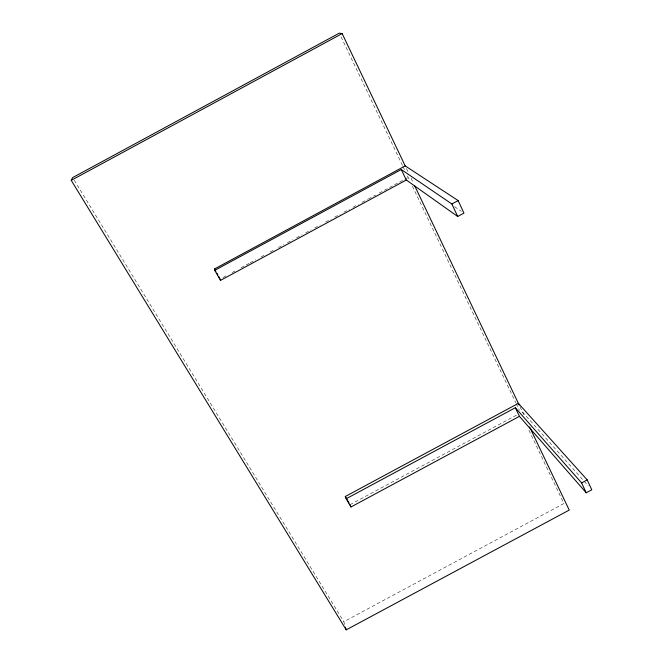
<?xml version="1.0" encoding="UTF-8"?>
<svg xmlns="http://www.w3.org/2000/svg" width="663" height="663" viewBox="0 0 663 663"><rect width="100%" height="100%" fill="white"/><g stroke="black" fill="none" stroke-linecap="round" stroke-linejoin="round"><path stroke-width="0.5" stroke-dasharray="3.31 2.49" d="M222.942 277.515L226.58 275.551M232.033 272.609L235.672 270.645M241.125 267.695L249.305 263.277M250.208 262.788L255.661 259.838M261.123 256.888L264.752 254.924M270.206 251.981L273.844 250.017M278.385 247.556L283.847 244.614M287.477 242.65L292.93 239.699M296.568 237.735L302.021 234.793M305.66 232.829L311.113 229.879M314.751 227.915L320.204 224.964M325.657 222.022L331.11 219.072M334.749 217.108L340.202 214.166M343.832 212.201L349.293 209.251M352.923 207.287L358.376 204.337M362.015 202.372L367.468 199.43M368.379 198.933L375.648 195.005M379.286 193.041L409.278 176.839M350.047 504.709L517.024 414.864M344.619 624.438L343.815 621.737L563.915 503.507L528.262 428.845M454.561 206.69L461.39 211.356M522.469 411.938L588.338 485.938M74.264 180.245L343.815 621.737M341.08 36.879L402.582 165.667M403.029 166.604L404.811 170.341M407.48 175.935L409.709 180.601M412.386 186.204L515.781 402.714M516.228 403.651L519.344 410.182M406.46 168.518L408.118 171.999M411.085 178.214L413.306 182.88M520.016 406.792L523.803 414.74"/><path stroke-width="0.99" d="M529.588 426.889L569.235 510.071L346.227 629.85L71.231 180.353L72.648 177.593L339.29 33.15L342.158 33.589L405.217 165.907L458.166 200.599L463.943 213.113L457.694 216.486L406.295 180.004L401.281 169.529L214.737 270.338L220.514 280.383L406.295 180.004M71.231 180.353L342.158 33.589M214.737 270.338L214.464 268.996L405.217 165.907M401.281 169.529L451.884 203.989L458.166 200.599M346.169 498.758L345.315 496.488L518.375 403.361L587.203 479.904L591.769 489.791L586.208 492.775L519.444 416.339L515.333 407.737L346.169 498.758L350.918 507.004L519.444 416.339M515.333 407.737L581.617 482.913L587.203 479.904M214.464 268.996L215.906 271.49M216.859 273.156L217.82 274.83M218.773 276.496L219.735 278.162M345.315 496.488L349.103 503.068M414.64 185.69L519.195 405.076M451.884 203.989L457.694 216.486M581.617 482.913L586.208 492.775M350.047 504.709L350.918 507.004M345.423 627.148L346.227 629.85M220.215 278.99L220.514 280.383"/></g></svg>
